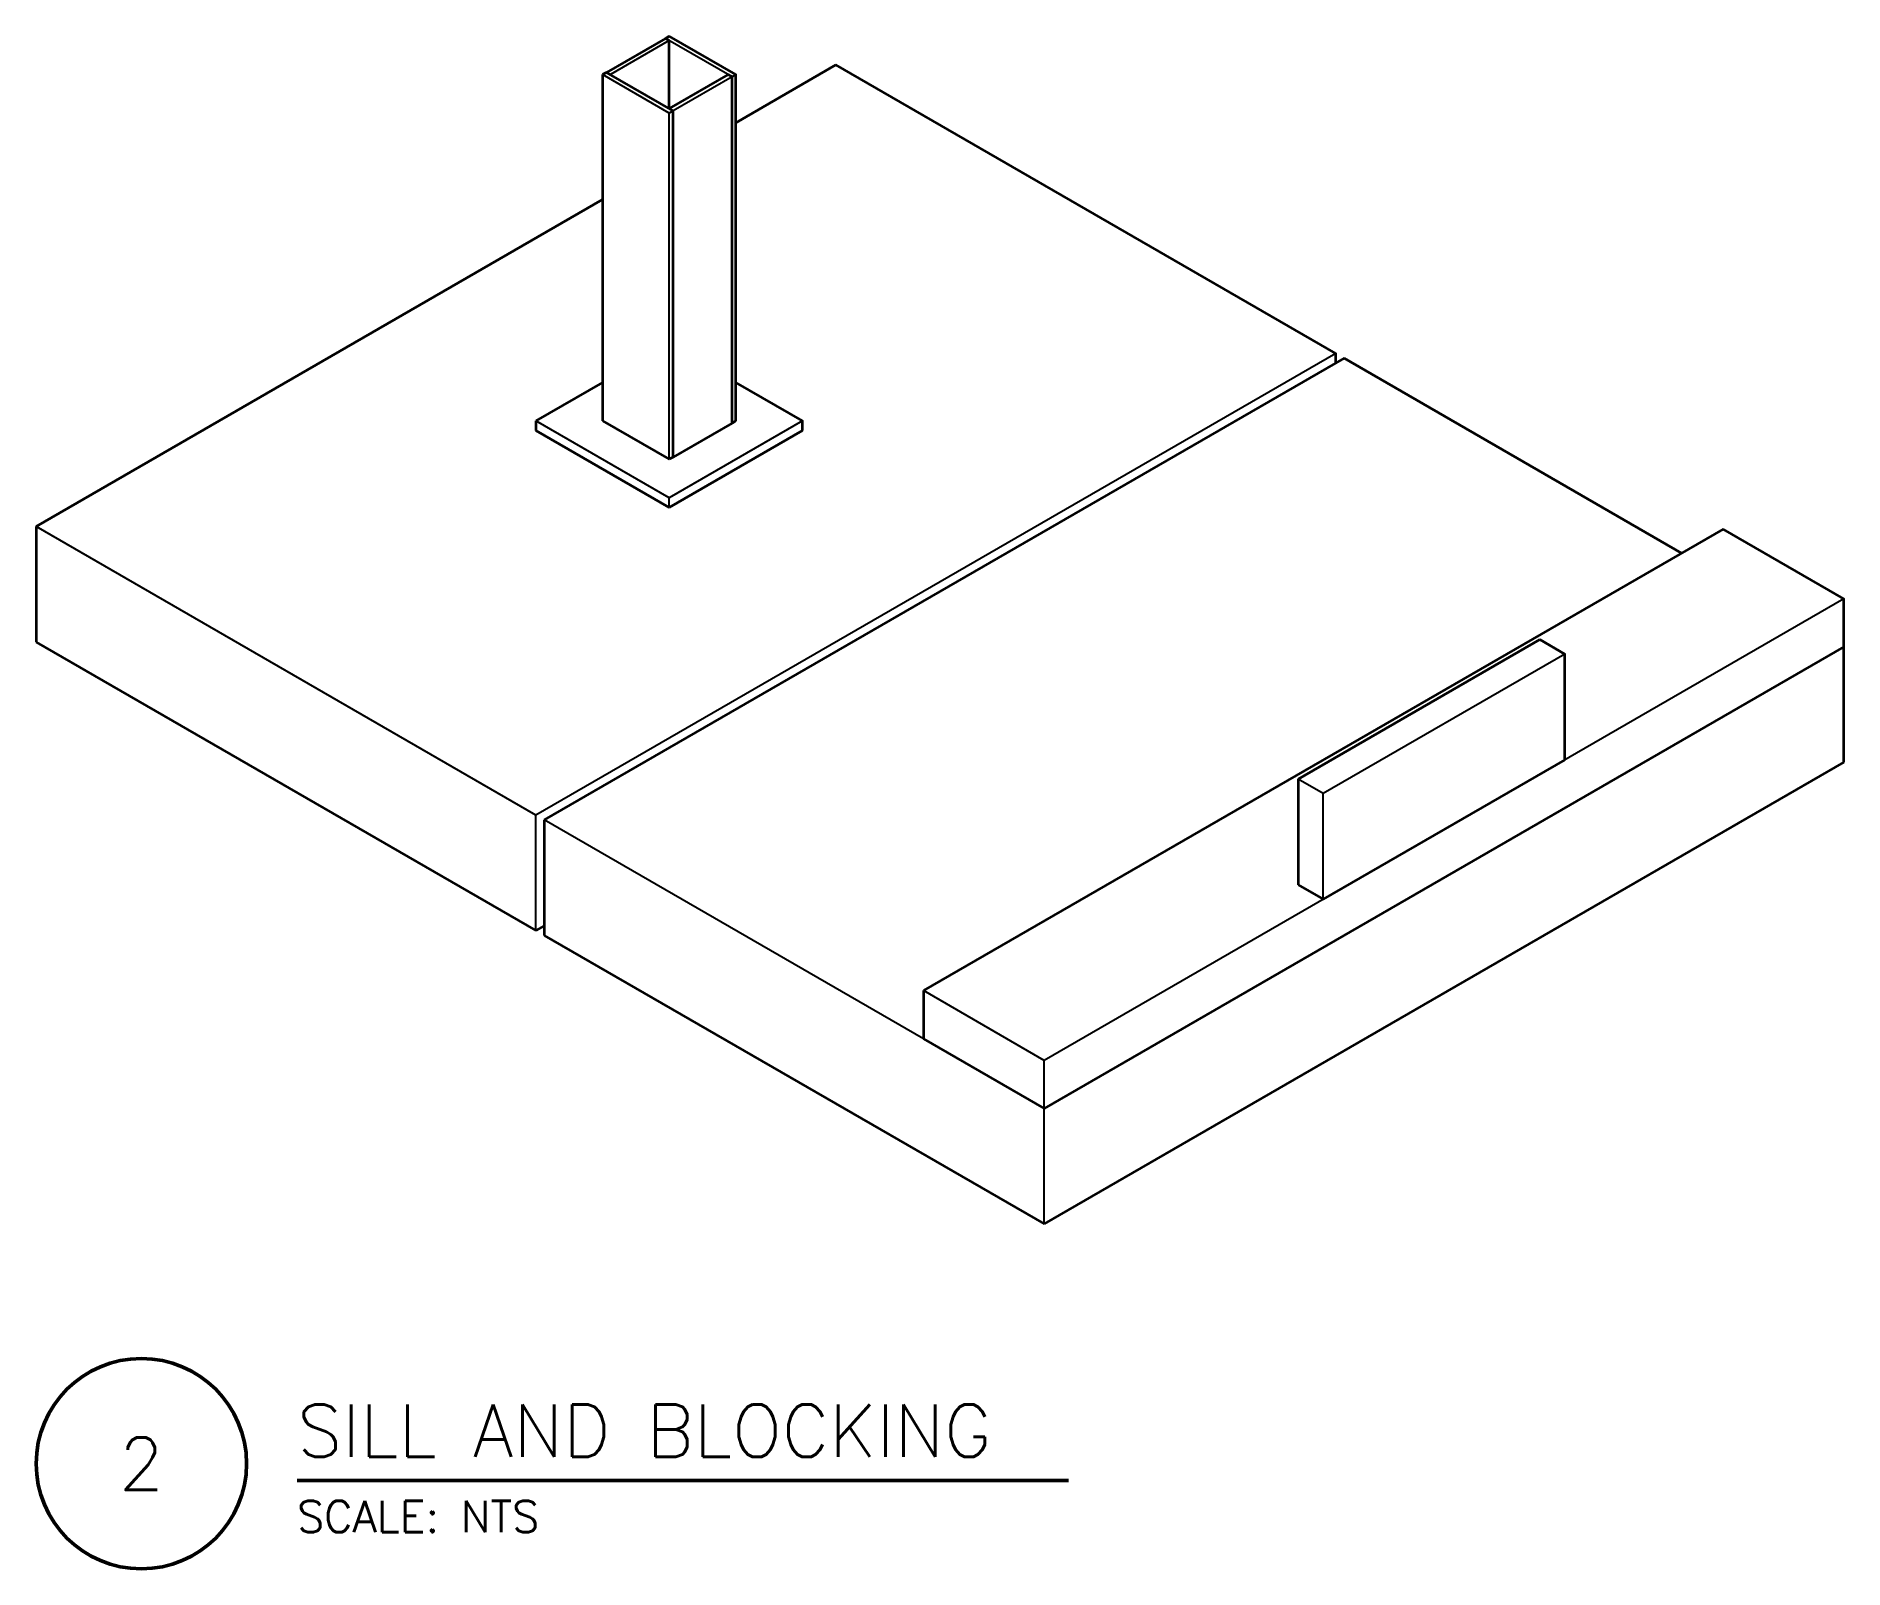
# Model space of a CAD drawing. Header units: inches. Extents: x -20.8 to 73.2, y -60.2 to 19.5.
import ezdxf
from ezdxf.enums import TextEntityAlignment as Align

# ---------------------------------------------------------------- set-up
doc = ezdxf.new("R2010")
doc.units = ezdxf.units.IN
doc.header["$MEASUREMENT"] = 0
for name, color, linetype, lineweight in [('S-ANNO-TTLB', 7, 'CONTINUOUS', 50), ('S-DETL-BYND', 7, 'CONTINUOUS', 25), ('S-DETL-CUT', 7, 'CONTINUOUS', 50)]:
    doc.layers.add(name, color=color, linetype=linetype, lineweight=lineweight)
doc.styles.add('KERF', font='romans.shx')

msp = doc.modelspace()

# ---------------------------------------------------------------- linework, layer by layer
at = {"layer": 'S-ANNO-TTLB', "lineweight": 50}
msp.add_lwpolyline([(-20.78461, -54.71875, 1), (-9.84711, -54.71875, 1)], format="xyb", close=True, dxfattribs=at)
msp.add_lwpolyline([(-7.22211, -55.59375), (32.882057, -55.59375)], dxfattribs=at)
at = {"layer": 'S-DETL-BYND', "lineweight": 25}
for points in [[(12.124356, 19.2675), (9.062956, 17.5)], [(15.387106, 17.38375), (11.923005, 19.38375)], [(12.124356, -2.5), (12.124356, 15.5), (8.660254, 17.5)], [(9.062956, 17.5), (8.861605, 17.61625)], [(15.387106, 17.38375), (12.325707, 15.61625)], [(15.588457, 17.5), (15.387106, 17.38375)], [(12.325707, 15.61625), (12.124356, 15.7325)], [(12.325707, 15.61625), (12.124356, 15.5)], [(46.765372, 3), (5.196152, -21)], [(12.124356, -5), (12.124356, -4.5), (5.196152, -0.5)], [(19.052559, -0.5), (12.124356, -4.5)], [(5.196152, -27), (5.196152, -21), (-20.78461, -6)], [(73.179147, -9.75), (31.609927, -33.75)], [(58.673221, -12.625), (46.115853, -19.875)], [(46.115853, -25.375), (46.115853, -19.875), (44.816815, -19.125)], [(31.609927, -42.25), (31.609927, -36.25), (5.629165, -21.25)], [(31.609927, -36.25), (31.609927, -33.75), (25.331243, -30.125)]]:
    msp.add_lwpolyline(points, dxfattribs=at)
at = {"layer": 'S-DETL-CUT', "lineweight": 35}
for points in [[(11.923005, 19.38375), (8.861605, 17.61625)], [(12.124356, 19.5), (11.923005, 19.38375)], [(12.124356, 15.7325), (12.124356, 19.2675), (11.923005, 19.38375)], [(15.588457, -0.5), (15.588457, 17.5), (12.124356, 19.5)], [(20.78461, 18), (15.588457, 15)], [(46.765372, 2.5), (46.765372, 3), (20.78461, 18)], [(8.861605, 17.61625), (8.660254, 17.5)], [(8.660254, 17.5), (8.660254, -0.5)], [(12.325707, -2.38375), (12.325707, 15.61625), (8.861605, 17.61625)], [(15.185755, 17.5), (12.124356, 15.7325)], [(15.387106, -0.61625), (15.387106, 17.38375), (15.185755, 17.5)], [(8.660254, 11), (-20.78461, -6)], [(47.198385, 2.75), (5.629165, -21.25)], [(64.735399, -7.375), (47.198385, 2.75)], [(8.660254, 1.5), (5.196152, -0.5)], [(19.052559, -1), (19.052559, -0.5), (15.588457, 1.5)], [(5.196152, -0.5), (5.196152, -1)], [(8.660254, -0.5), (12.124356, -2.5)], [(15.387106, -0.61625), (12.325707, -2.38375)], [(15.588457, -0.5), (15.387106, -0.61625)], [(5.196152, -1), (12.124356, -5)], [(19.052559, -1), (12.124356, -5)], [(12.325707, -2.38375), (12.124356, -2.5)], [(-20.78461, -6), (-20.78461, -12)], [(66.900462, -6.125), (25.331243, -30.125)], [(73.179147, -12.25), (73.179147, -9.75), (66.900462, -6.125)], [(-20.78461, -12), (5.196152, -27)], [(57.374183, -11.875), (44.816815, -19.125)], [(58.673221, -18.125), (58.673221, -12.625), (57.374183, -11.875)], [(73.179147, -12.25), (31.609927, -36.25)], [(73.179147, -18.25), (73.179147, -12.25)], [(73.179147, -18.25), (31.609927, -42.25)], [(58.673221, -18.125), (46.115853, -25.375)], [(44.816815, -19.125), (44.816815, -24.625)], [(5.629165, -21.25), (5.629165, -27.25)], [(44.816815, -24.625), (46.115853, -25.375)], [(5.629165, -26.75), (5.196152, -27)], [(5.629165, -27.25), (31.609927, -42.25)], [(25.331243, -30.125), (25.331243, -32.625)], [(25.331243, -32.625), (31.609927, -36.25)]]:
    msp.add_lwpolyline(points, dxfattribs=at)

# ---------------------------------------------------------------- texts
at = {"layer": 'S-ANNO-TTLB', "lineweight": 50, "style": 'KERF'}
msp.add_text('SILL AND BLOCKING', height=2.734375, dxfattribs=at).set_placement((-7.22211, -54.36875))
msp.add_text('2', height=2.734375, dxfattribs=at).set_placement((-15.31586, -54.71875), align=Align.MIDDLE_CENTER)
at = {"layer": 'S-ANNO-TTLB', "lineweight": 18, "style": 'KERF'}
msp.add_text('SCALE: NTS', height=1.640625, dxfattribs=at).set_placement((-7.22211, -58.284375))

doc.saveas('drawing.dxf')
